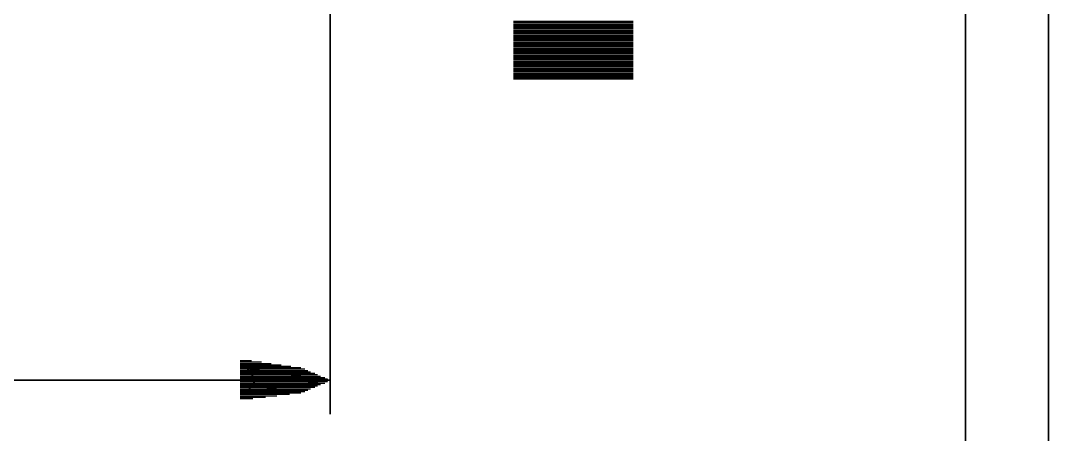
# Model space of a CAD drawing. Extents: x 1 to 210, y 1 to 298.
# Drawn here: x 148.7 to 210.5, y 192.6 to 217.5 of the extents above; entities that cross this region are included whole.
import ezdxf

# ---------------------------------------------------------------- set-up
doc = ezdxf.new("R2010")
doc.units = 0

msp = doc.modelspace()

# ---------------------------------------------------------------- linework, layer by layer
at = {"layer": 'P00103'}
msp.add_lwpolyline([(167.30133, 232.494659), (167.30133, 193.801995), (167.30133, 232.494659)], dxfattribs=at)
at = {"layer": 'P00280'}
msp.add_lwpolyline([(161.882668, 197.019326), (162.559996, 197.019326)], dxfattribs=at)
at = {"layer": 'P00281'}
msp.add_lwpolyline([(161.882668, 196.934663), (163.15266, 196.934663)], dxfattribs=at)
at = {"layer": 'P00282'}
msp.add_lwpolyline([(161.882668, 196.849989), (163.745335, 196.849989)], dxfattribs=at)
at = {"layer": 'P00283'}
msp.add_lwpolyline([(161.882668, 196.765326), (164.337999, 196.765326)], dxfattribs=at)
at = {"layer": 'P00284'}
msp.add_lwpolyline([(161.882668, 196.680663), (164.930663, 196.680663)], dxfattribs=at)
at = {"layer": 'P00285'}
msp.add_lwpolyline([(161.882668, 196.596), (165.523327, 196.596)], dxfattribs=at)
at = {"layer": 'P00286'}
msp.add_lwpolyline([(161.882668, 196.511326), (165.777327, 196.511326)], dxfattribs=at)
at = {"layer": 'P00287'}
msp.add_lwpolyline([(161.882668, 196.426662), (165.946665, 196.426662)], dxfattribs=at)
at = {"layer": 'P00288'}
msp.add_lwpolyline([(161.882668, 196.341999), (166.115991, 196.341999)], dxfattribs=at)
at = {"layer": 'P00289'}
msp.add_lwpolyline([(161.882668, 196.257325), (166.369991, 196.257325)], dxfattribs=at)
at = {"layer": 'P00290'}
msp.add_lwpolyline([(161.882668, 196.172662), (166.539329, 196.172662)], dxfattribs=at)
at = {"layer": 'P00291'}
msp.add_lwpolyline([(161.882668, 196.087999), (166.708666, 196.087999)], dxfattribs=at)
at = {"layer": 'P00292'}
msp.add_lwpolyline([(161.882668, 196.003325), (166.962666, 196.003325)], dxfattribs=at)
at = {"layer": 'P00293'}
msp.add_lwpolyline([(161.882668, 195.918661), (167.131993, 195.918661)], dxfattribs=at)
at = {"layer": 'P00294'}
msp.add_lwpolyline([(161.882668, 195.833998), (167.30133, 195.833998)], dxfattribs=at)
at = {"layer": 'P00295'}
msp.add_lwpolyline([(161.882668, 195.749324), (167.131993, 195.749324)], dxfattribs=at)
at = {"layer": 'P00296'}
msp.add_lwpolyline([(161.882668, 195.664661), (166.962666, 195.664661)], dxfattribs=at)
at = {"layer": 'P00297'}
msp.add_lwpolyline([(161.882668, 195.579998), (166.708666, 195.579998)], dxfattribs=at)
at = {"layer": 'P00298'}
msp.add_lwpolyline([(161.882668, 195.495324), (166.539329, 195.495324)], dxfattribs=at)
at = {"layer": 'P00299'}
msp.add_lwpolyline([(161.882668, 195.410661), (166.369991, 195.410661)], dxfattribs=at)
at = {"layer": 'P00300'}
msp.add_lwpolyline([(161.882668, 195.325997), (166.115991, 195.325997)], dxfattribs=at)
at = {"layer": 'P00301'}
msp.add_lwpolyline([(161.882668, 195.241323), (165.946665, 195.241323)], dxfattribs=at)
at = {"layer": 'P00302'}
msp.add_lwpolyline([(161.882668, 195.15666), (165.777327, 195.15666)], dxfattribs=at)
at = {"layer": 'P00303'}
msp.add_lwpolyline([(161.882668, 195.071997), (165.523327, 195.071997)], dxfattribs=at)
at = {"layer": 'P00304'}
msp.add_lwpolyline([(161.882668, 194.987323), (164.846, 194.987323)], dxfattribs=at)
at = {"layer": 'P00305'}
msp.add_lwpolyline([(161.882668, 194.90266), (164.083998, 194.90266)], dxfattribs=at)
at = {"layer": 'P00306'}
msp.add_lwpolyline([(161.882668, 194.817997), (163.40666, 194.817997)], dxfattribs=at)
at = {"layer": 'P00307'}
msp.add_lwpolyline([(161.882668, 194.733323), (162.644659, 194.733323), (161.882668, 194.733323)], dxfattribs=at)
at = {"layer": 'P00308'}
msp.add_lwpolyline([(167.30133, 195.833998), (162.305995, 195.15666), (167.30133, 195.833998)], dxfattribs=at)
at = {"layer": 'P00309'}
msp.add_lwpolyline([(162.305995, 195.15666), (162.813996, 195.833998), (162.305995, 195.15666)], dxfattribs=at)
at = {"layer": 'P00310'}
msp.add_lwpolyline([(162.813996, 195.833998), (162.305995, 196.511326), (162.813996, 195.833998)], dxfattribs=at)
at = {"layer": 'P00311'}
msp.add_lwpolyline([(162.305995, 196.511326), (167.30133, 195.833998), (162.305995, 196.511326)], dxfattribs=at)
at = {"layer": 'P00312'}
msp.add_lwpolyline([(162.813996, 195.833998), (167.30133, 195.833998)], dxfattribs=at)
at = {"layer": 'P00313'}
msp.add_lwpolyline([(162.813996, 195.749324), (166.708666, 195.749324)], dxfattribs=at)
at = {"layer": 'P00314'}
msp.add_lwpolyline([(162.729333, 195.664661), (166.115991, 195.664661)], dxfattribs=at)
at = {"layer": 'P00315'}
msp.add_lwpolyline([(162.644659, 195.579998), (165.438664, 195.579998)], dxfattribs=at)
at = {"layer": 'P00316'}
msp.add_lwpolyline([(162.559996, 195.495324), (164.846, 195.495324)], dxfattribs=at)
at = {"layer": 'P00317'}
msp.add_lwpolyline([(162.559996, 195.410661), (164.253325, 195.410661)], dxfattribs=at)
at = {"layer": 'P00318'}
msp.add_lwpolyline([(162.475332, 195.325997), (163.575997, 195.325997)], dxfattribs=at)
at = {"layer": 'P00319'}
msp.add_lwpolyline([(162.390658, 195.241323), (162.983333, 195.241323), (162.390658, 195.241323)], dxfattribs=at)
at = {"layer": 'P00320'}
msp.add_lwpolyline([(162.390658, 196.426662), (162.983333, 196.426662)], dxfattribs=at)
at = {"layer": 'P00321'}
msp.add_lwpolyline([(162.475332, 196.341999), (163.575997, 196.341999)], dxfattribs=at)
at = {"layer": 'P00322'}
msp.add_lwpolyline([(162.559996, 196.257325), (164.253325, 196.257325)], dxfattribs=at)
at = {"layer": 'P00323'}
msp.add_lwpolyline([(162.559996, 196.172662), (164.846, 196.172662)], dxfattribs=at)
at = {"layer": 'P00324'}
msp.add_lwpolyline([(162.644659, 196.087999), (165.438664, 196.087999)], dxfattribs=at)
at = {"layer": 'P00325'}
msp.add_lwpolyline([(162.729333, 196.003325), (166.115991, 196.003325)], dxfattribs=at)
at = {"layer": 'P00326'}
msp.add_lwpolyline([(162.813996, 195.918661), (166.708666, 195.918661), (162.813996, 195.918661)], dxfattribs=at)
at = {"layer": 'P00327'}
msp.add_lwpolyline([(47.328668, 195.833998), (167.30133, 195.833998), (47.328668, 195.833998)], dxfattribs=at)
at = {"layer": 'P02413'}
msp.add_lwpolyline([(178.308001, 217.423992), (185.504655, 217.423992)], dxfattribs=at)
at = {"layer": 'P02414'}
msp.add_lwpolyline([(178.308001, 217.339329), (185.504655, 217.339329)], dxfattribs=at)
at = {"layer": 'P02415'}
msp.add_lwpolyline([(178.308001, 217.25466), (185.504655, 217.25466)], dxfattribs=at)
at = {"layer": 'P02416'}
msp.add_lwpolyline([(178.308001, 217.169991), (185.504655, 217.169991)], dxfattribs=at)
at = {"layer": 'P02417'}
msp.add_lwpolyline([(178.308001, 217.085328), (185.504655, 217.085328)], dxfattribs=at)
at = {"layer": 'P02418'}
msp.add_lwpolyline([(178.308001, 217.00066), (185.504655, 217.00066)], dxfattribs=at)
at = {"layer": 'P02419'}
msp.add_lwpolyline([(178.308001, 216.915996), (185.504655, 216.915996)], dxfattribs=at)
at = {"layer": 'P02420'}
msp.add_lwpolyline([(178.308001, 216.831328), (185.504655, 216.831328)], dxfattribs=at)
at = {"layer": 'P02421'}
msp.add_lwpolyline([(178.308001, 216.746659), (185.504655, 216.746659)], dxfattribs=at)
at = {"layer": 'P02422'}
msp.add_lwpolyline([(178.308001, 216.661996), (185.504655, 216.661996)], dxfattribs=at)
at = {"layer": 'P02423'}
msp.add_lwpolyline([(178.308001, 216.577327), (185.504655, 216.577327)], dxfattribs=at)
at = {"layer": 'P02424'}
msp.add_lwpolyline([(178.308001, 216.492659), (185.504655, 216.492659)], dxfattribs=at)
at = {"layer": 'P02425'}
msp.add_lwpolyline([(178.308001, 216.407995), (185.504655, 216.407995)], dxfattribs=at)
at = {"layer": 'P02426'}
msp.add_lwpolyline([(178.308001, 216.323327), (185.504655, 216.323327)], dxfattribs=at)
at = {"layer": 'P02427'}
msp.add_lwpolyline([(178.308001, 216.238658), (185.504655, 216.238658)], dxfattribs=at)
at = {"layer": 'P02428'}
msp.add_lwpolyline([(178.308001, 216.153995), (185.504655, 216.153995)], dxfattribs=at)
at = {"layer": 'P02429'}
msp.add_lwpolyline([(178.308001, 216.069326), (185.504655, 216.069326)], dxfattribs=at)
at = {"layer": 'P02430'}
msp.add_lwpolyline([(178.308001, 215.984663), (185.504655, 215.984663)], dxfattribs=at)
at = {"layer": 'P02431'}
msp.add_lwpolyline([(178.308001, 215.899995), (185.504655, 215.899995)], dxfattribs=at)
at = {"layer": 'P02432'}
msp.add_lwpolyline([(178.308001, 215.815326), (185.504655, 215.815326)], dxfattribs=at)
at = {"layer": 'P02433'}
msp.add_lwpolyline([(178.308001, 215.730663), (185.504655, 215.730663)], dxfattribs=at)
at = {"layer": 'P02434'}
msp.add_lwpolyline([(178.308001, 215.645994), (185.504655, 215.645994)], dxfattribs=at)
at = {"layer": 'P02435'}
msp.add_lwpolyline([(178.308001, 215.561326), (185.504655, 215.561326)], dxfattribs=at)
at = {"layer": 'P02436'}
msp.add_lwpolyline([(178.308001, 215.476662), (185.504655, 215.476662)], dxfattribs=at)
at = {"layer": 'P02437'}
msp.add_lwpolyline([(178.308001, 215.391994), (185.504655, 215.391994)], dxfattribs=at)
at = {"layer": 'P02438'}
msp.add_lwpolyline([(178.308001, 215.307325), (185.504655, 215.307325)], dxfattribs=at)
at = {"layer": 'P02439'}
msp.add_lwpolyline([(178.308001, 215.222662), (185.504655, 215.222662)], dxfattribs=at)
at = {"layer": 'P02440'}
msp.add_lwpolyline([(178.308001, 215.137993), (185.504655, 215.137993)], dxfattribs=at)
at = {"layer": 'P02441'}
msp.add_lwpolyline([(178.308001, 215.05333), (185.504655, 215.05333)], dxfattribs=at)
at = {"layer": 'P02442'}
msp.add_lwpolyline([(178.308001, 214.968661), (185.504655, 214.968661)], dxfattribs=at)
at = {"layer": 'P02443'}
msp.add_lwpolyline([(178.308001, 214.883993), (185.504655, 214.883993)], dxfattribs=at)
at = {"layer": 'P02444'}
msp.add_lwpolyline([(178.308001, 214.79933), (185.504655, 214.79933)], dxfattribs=at)
at = {"layer": 'P02445'}
msp.add_lwpolyline([(178.308001, 214.714661), (185.504655, 214.714661)], dxfattribs=at)
at = {"layer": 'P02446'}
msp.add_lwpolyline([(178.308001, 214.629992), (185.504655, 214.629992)], dxfattribs=at)
at = {"layer": 'P02447'}
msp.add_lwpolyline([(178.308001, 214.545329), (185.504655, 214.545329)], dxfattribs=at)
at = {"layer": 'P02448'}
msp.add_lwpolyline([(178.308001, 214.460661), (185.504655, 214.460661)], dxfattribs=at)
at = {"layer": 'P02449'}
msp.add_lwpolyline([(178.308001, 214.375992), (185.504655, 214.375992)], dxfattribs=at)
at = {"layer": 'P02450'}
msp.add_lwpolyline([(178.308001, 214.291329), (185.504655, 214.291329)], dxfattribs=at)
at = {"layer": 'P02451'}
msp.add_lwpolyline([(178.308001, 214.20666), (185.504655, 214.20666)], dxfattribs=at)
at = {"layer": 'P02452'}
msp.add_lwpolyline([(178.308001, 214.121992), (185.504655, 214.121992)], dxfattribs=at)
at = {"layer": 'P02453'}
msp.add_lwpolyline([(178.308001, 214.037328), (185.504655, 214.037328)], dxfattribs=at)
at = {"layer": 'P02454'}
msp.add_lwpolyline([(178.308001, 213.95266), (185.504655, 213.95266), (178.308001, 213.95266)], dxfattribs=at)
at = {"layer": 'P04567'}
msp.add_lwpolyline([(210.481339, 297.603326), (210.481339, 0.592664), (210.481339, 297.603326)], dxfattribs=at)
at = {"layer": 'P04571'}
msp.add_lwpolyline([(205.485993, 292.607992), (205.485993, 5.588009), (205.485993, 292.607992)], dxfattribs=at)

doc.saveas('drawing.dxf')
